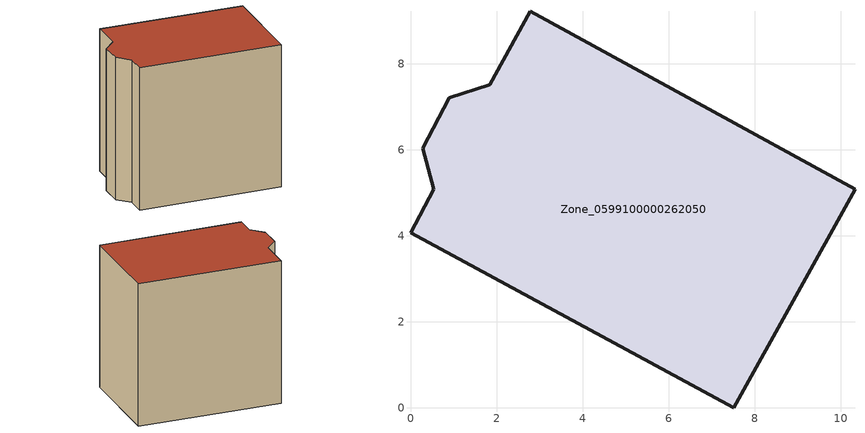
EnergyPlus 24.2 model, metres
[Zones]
Zone_0599100000262050
 floor ground (C_G): 10.33,5.09 7.51,0 0,4.07 0.54,5.08 0.28,6.04 0.9,7.21 1.84,7.52 2.78,9.23 z0
 wall outside (C_F): 7.51,0 10.33,5.09 2.78,9.23 1.84,7.52 0.9,7.21 0.28,6.04 0.54,5.08 0,4.07 7.51,0 z0:8.68
 roof outside (C_R): 1.84,7.52 0.9,7.21 0.28,6.04 0.54,5.08 0,4.07 7.51,0 10.33,5.09 2.78,9.23 z8.68
[BUILDING]
Pand.0599100000262050: North Axis=0; Terrain=City; Loads Convergence Tolerance Value=0.04; Temperature Convergence Tolerance Value=0.4; Solar Distribution=FullExterior; Maximum Number of Warmup Days=25; Minimum Number of Warmup Days=1
[Site:Location]
Rotterdam.The.Hague.AP_ZH_NLD Design_Conditions: Latitude=51.96; Longitude=4.45; Time Zone=1; Elevation=-4.5
[SITE:GROUNDTEMPERATURE:BUILDINGSURFACE]
18, 18, 18, 18, 18, 18, 18, 18, 18, 18, 18, 18
[MATERIAL] Thermal Absorptance=0.9; Solar Absorptance=0.7; Visible Absorptance=0.7
Name | Roughness | Thickness | Conductivity | Density | Specific Heat
G.TI.1946 | MediumSmooth | 0.15 | 1 | 540 | 1210
F.TI.1946 | Rough | 0.3 | 0.857143 | 1920 | 840
R.TI.1946 | MediumRough | 0.2 | 0.1 | 1500 | 1000
[CONSTRUCTION]
C_G: G.TI.1946
C_F: F.TI.1946
C_R: R.TI.1946
[ZONE]
Zone_0599100000262050: Type=1; Multiplier=1; Ceiling Height=Autocalculate; Volume=Autocalculate; Floor Area=autocalculate; Part of Total Floor Area=Yes
[ZONEINFILTRATION:DESIGNFLOWRATE]
Infil_Zone_0599100000262050: Zone or ZoneList or Space or SpaceList=Zone_0599100000262050; Schedule=AlwaysOn; Design Flow Rate Calculation Method=Flow/Area; Flow Rate per Floor Area=0.003; Constant Term Coefficient=1; Temperature Term Coefficient=0; Velocity Term Coefficient=0; Velocity Squared Term Coefficient=0
[HVACTEMPLATE:ZONE:IDEALLOADSAIRSYSTEM]
Zone_0599100000262050: Maximum Heating Supply Air Temperature=50; Minimum Cooling Supply Air Temperature=13; Maximum Heating Supply Air Humidity Ratio=0.0156; Minimum Cooling Supply Air Humidity Ratio=0.0077; Heating Limit=NoLimit; Cooling Limit=NoLimit; Dehumidification Control Type=ConstantSensibleHeatRatio; Cooling Sensible Heat Ratio=0.7; Dehumidification Setpoint=60; Humidification Control Type=None; Humidification Setpoint=30; Outdoor Air Method=None; Outdoor Air Flow Rate per Person=0.00944; Outdoor Air Flow Rate per Zone Floor Area=0; Outdoor Air Flow Rate per Zone=0; Demand Controlled Ventilation Type=None; Outdoor Air Economizer Type=NoEconomizer; Heat Recovery Type=None; Sensible Heat Recovery Effectiveness=0.7; Latent Heat Recovery Effectiveness=0.65
[ZONECONTROL:THERMOSTAT]
ThermostatControl_Zone_0599100000262050: Zone or ZoneList=Zone_0599100000262050; Control Type Schedule=DualSetpointControlType; Control 1=Thermostat_Zone_0599100000262050; Temperature Difference Between Cutout And Setpoint=0
[THERMOSTATSETPOINT:DUALSETPOINT]
Thermostat_Zone_0599100000262050: Heating Setpoint Temperature Schedule=HeatingSetpoint_Zone_0599100000262050; Cooling Setpoint Temperature Schedule=CoolingSetpoint_Zone_0599100000262050
[SCHEDULE:COMPACT]
HeatingSetpoint_Zone_0599100000262050: Through: 12/31, For: AllDays, Until: 24:00, 21
CoolingSetpoint_Zone_0599100000262050: Through: 12/31, For: AllDays, Until: 24:00, 24
DualSetpointControlType: Through: 12/31, For: AllDays, Until: 24:00, 4
AlwaysOn: Through: 12/31, For: AllDays, Until: 24:00, 1
